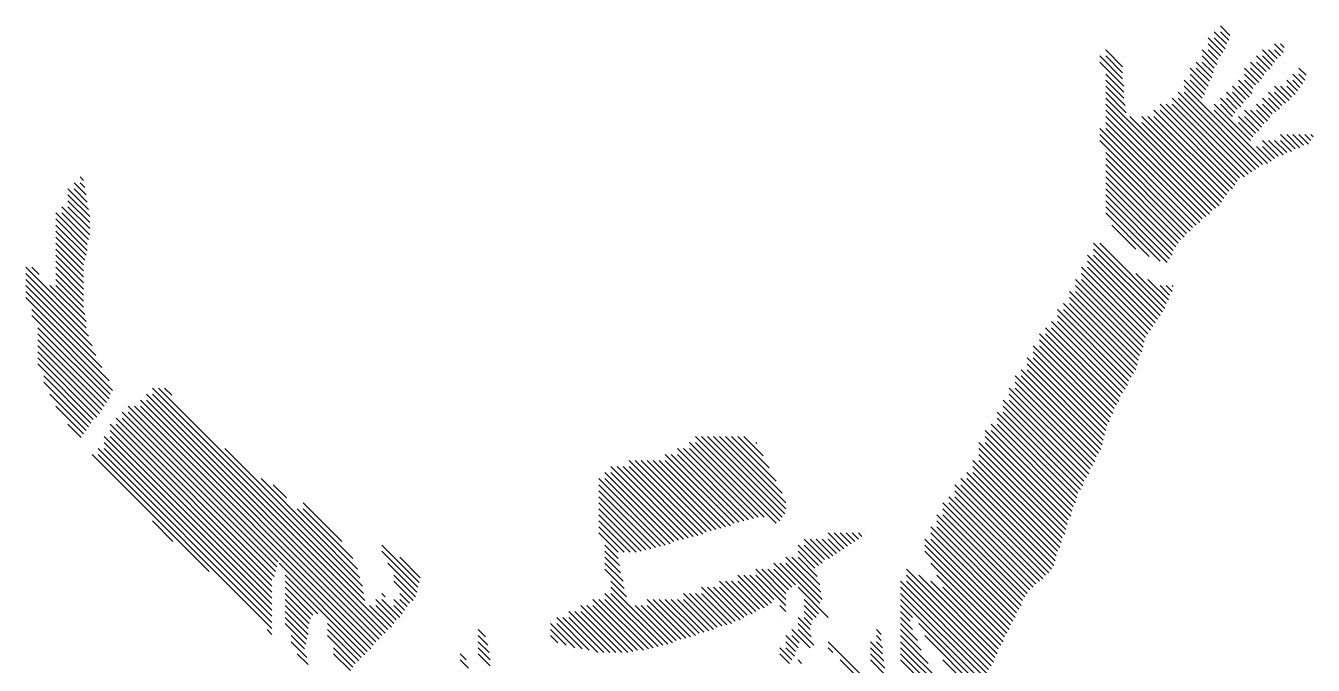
# Model space of a CAD drawing. Header units: inches. Extents: x 1127 to 1879, y 785 to 2162.
# Drawn here: x 1127 to 1879, y 1788 to 2162 of the extents above; entities that cross this region are included whole.
import ezdxf

# ---------------------------------------------------------------- set-up
doc = ezdxf.new("R2010")
doc.units = ezdxf.units.IN
doc.header["$MEASUREMENT"] = 0
doc.layers.add('Layer 1', color=7, linetype='Continuous')

# ---------------------------------------------------------------- blocks, each defined once
blk = doc.blocks.new('block 3')
at = {"layer": 'Layer 1', "color": 7, "lineweight": 35}
blk.add_lwpolyline([(1126.6, 2020.89), (1161.87, 1985.61)], dxfattribs=at)
blk = doc.blocks.new('block 4')
at = {"layer": 'Layer 1', "color": 7, "lineweight": 35}
for points in [[(1825.1, 2162), (1830.74, 2156.35)], [(1818.04, 2154.94), (1826.51, 2146.48)], [(1821.57, 2158.47), (1828.62, 2151.42)], [(1821.57, 2154.94), (1827.92, 2148.59)], [(1825.1, 2158.47), (1830.03, 2153.53)], [(1758.07, 2147.89), (1767.95, 2138.01)], [(1814.51, 2147.89), (1822.98, 2139.42)], [(1818.04, 2151.42), (1825.1, 2144.36)], [(1818.04, 2147.89), (1823.68, 2142.24)], [(1849.79, 2147.89), (1856.85, 2140.83)], [(1853.32, 2147.89), (1858.26, 2142.95)], [(1856.85, 2151.42), (1861.78, 2146.48)], [(1856.85, 2147.89), (1860.37, 2144.36)], [(1860.37, 2151.42), (1862.49, 2149.3)], [(1754.54, 2144.36), (1767.95, 2130.95)], [(1754.54, 2140.83), (1768.65, 2126.72)], [(1758.07, 2144.36), (1767.95, 2134.48)], [(1810.98, 2140.83), (1820.16, 2131.66)], [(1814.51, 2144.36), (1821.57, 2137.3)], [(1814.51, 2140.83), (1820.86, 2134.48)], [(1842.73, 2140.83), (1850.5, 2133.07)], [(1846.26, 2144.36), (1854.02, 2136.6)], [(1846.26, 2140.83), (1851.91, 2135.19)], [(1849.79, 2144.36), (1855.43, 2138.72)], [(1758.07, 2133.78), (1768.65, 2123.19)], [(1807.46, 2137.3), (1818.04, 2126.72)], [(1807.46, 2133.78), (1816.63, 2124.6)], [(1810.98, 2137.3), (1818.75, 2129.54)], [(1839.21, 2137.3), (1847.67, 2128.84)], [(1839.21, 2133.78), (1845.56, 2127.43)], [(1842.73, 2137.3), (1849.08, 2130.95)], [(1867.43, 2133.78), (1873.07, 2128.13)], [(1870.96, 2137.3), (1875.19, 2133.07)], [(1870.96, 2133.78), (1874.48, 2130.25)], [(1758.07, 2130.25), (1768.65, 2119.67)], [(1758.07, 2126.72), (1769.36, 2115.43)], [(1758.07, 2123.19), (1770.06, 2111.2)], [(1800.4, 2123.19), (1845.56, 2078.04)], [(1803.93, 2130.25), (1814.51, 2119.67)], [(1803.93, 2126.72), (1849.79, 2080.86)], [(1803.93, 2123.19), (1847.67, 2079.45)], [(1807.46, 2130.25), (1815.92, 2121.78)], [(1828.62, 2123.19), (1837.09, 2114.73)], [(1832.15, 2126.72), (1839.91, 2118.96)], [(1832.15, 2123.19), (1838.5, 2116.84)], [(1835.68, 2130.25), (1843.44, 2122.49)], [(1835.68, 2126.72), (1842.03, 2120.37)], [(1839.21, 2130.25), (1844.15, 2125.31)], [(1853.32, 2123.19), (1861.08, 2115.43)], [(1856.85, 2126.72), (1865.31, 2118.25)], [(1856.85, 2123.19), (1863.2, 2116.84)], [(1860.37, 2126.72), (1866.72, 2120.37)], [(1863.9, 2130.25), (1870.25, 2123.9)], [(1863.9, 2126.72), (1868.84, 2121.78)], [(1867.43, 2130.25), (1871.66, 2126.02)], [(1758.07, 2119.67), (1822.27, 2055.46)], [(1758.07, 2116.14), (1820.16, 2054.05)], [(1789.82, 2116.14), (1834.97, 2070.98)], [(1793.35, 2116.14), (1836.38, 2073.1)], [(1796.87, 2119.67), (1841.32, 2075.22)], [(1796.87, 2116.14), (1839.21, 2073.8)], [(1800.4, 2119.67), (1843.44, 2076.63)], [(1821.57, 2116.14), (1842.73, 2094.97)], [(1825.1, 2119.67), (1833.56, 2111.2)], [(1825.1, 2116.14), (1832.15, 2109.08)], [(1828.62, 2119.67), (1834.97, 2113.32)], [(1846.26, 2116.14), (1854.02, 2108.38)], [(1849.79, 2119.67), (1857.55, 2111.9)], [(1849.79, 2116.14), (1855.43, 2110.49)], [(1853.32, 2119.67), (1859.67, 2113.32)], [(1758.07, 2112.61), (1818.75, 2051.93)], [(1758.07, 2109.08), (1816.63, 2050.52)], [(1772.18, 2109.08), (1824.39, 2056.87)], [(1779.23, 2109.08), (1827.21, 2061.1)], [(1782.76, 2109.08), (1828.62, 2063.22)], [(1786.29, 2112.61), (1832.15, 2066.75)], [(1786.29, 2109.08), (1830.03, 2065.34)], [(1789.82, 2112.61), (1833.56, 2068.87)], [(1821.57, 2112.61), (1852.61, 2081.57)], [(1835.68, 2109.08), (1845.56, 2099.2)], [(1839.21, 2112.61), (1849.08, 2102.73)], [(1839.21, 2109.08), (1847.67, 2100.62)], [(1842.73, 2112.61), (1850.5, 2104.85)], [(1846.26, 2112.61), (1852.61, 2106.26)], [(1754.54, 2102.03), (1810.98, 2045.58)], [(1758.07, 2105.55), (1814.51, 2049.11)], [(1758.07, 2102.03), (1813.1, 2046.99)], [(1779.23, 2105.55), (1825.8, 2058.99)], [(1835.68, 2105.55), (1844.15, 2097.09)], [(1754.54, 2098.5), (1808.87, 2044.17)], [(1754.54, 2094.97), (1807.46, 2042.05)], [(1849.79, 2094.97), (1858.96, 2085.8)], [(1853.32, 2094.97), (1861.78, 2086.5)], [(1856.85, 2094.97), (1863.9, 2087.92)], [(1860.37, 2098.5), (1868.84, 2090.03)], [(1860.37, 2094.97), (1866.72, 2088.62)], [(1863.9, 2098.5), (1871.66, 2090.74)], [(1867.43, 2098.5), (1873.78, 2092.15)], [(1870.96, 2098.5), (1876.6, 2092.85)], [(1874.48, 2098.5), (1878.01, 2094.97)], [(1878.01, 2098.5), (1879.42, 2097.09)], [(1758.07, 2087.92), (1805.34, 2040.64)], [(1846.26, 2091.44), (1854.73, 2082.98)], [(1849.79, 2091.44), (1856.85, 2084.39)], [(1758.07, 2084.39), (1803.93, 2038.53)], [(1758.07, 2080.86), (1801.81, 2037.12)], [(1158.35, 2073.8), (1160.46, 2071.69)], [(1758.07, 2077.33), (1800.4, 2035)], [(1758.07, 2073.8), (1798.99, 2032.88)], [(1151.29, 2066.75), (1163.28, 2054.75)], [(1151.29, 2063.22), (1163.99, 2050.52)], [(1154.82, 2070.28), (1161.87, 2063.22)], [(1154.82, 2066.75), (1162.58, 2058.99)], [(1158.35, 2070.28), (1161.17, 2067.45)], [(1758.07, 2070.28), (1797.58, 2030.77)], [(1758.07, 2066.75), (1796.87, 2027.94)], [(1758.07, 2063.22), (1795.46, 2025.83)], [(1147.76, 2056.17), (1163.99, 2039.94)], [(1151.29, 2059.69), (1163.99, 2046.99)], [(1151.29, 2056.17), (1163.99, 2043.47)], [(1758.07, 2059.69), (1794.05, 2023.71)], [(1758.07, 2056.17), (1789.82, 2024.42)], [(1144.23, 2052.64), (1162.58, 2034.29)], [(1144.23, 2049.11), (1162.58, 2030.77)], [(1147.76, 2052.64), (1163.28, 2037.12)], [(1758.07, 2052.64), (1783.47, 2027.24)], [(1144.23, 2045.58), (1161.87, 2027.94)], [(1144.23, 2042.05), (1161.17, 2025.12)], [(1761.6, 2045.58), (1775.71, 2031.47)], [(1144.23, 2038.53), (1160.46, 2022.3)], [(1144.23, 2035), (1160.46, 2018.77)], [(1751.01, 2035), (1791.23, 1994.78)], [(1754.54, 2035), (1792.64, 1996.9)], [(1144.23, 2031.47), (1160.46, 2015.24)], [(1144.23, 2027.94), (1160.46, 2011.72)], [(1747.48, 2027.94), (1787, 1988.43)], [(1751.01, 2031.47), (1789.82, 1992.67)], [(1751.01, 2027.94), (1788.41, 1990.55)], [(1130.12, 2020.89), (1134.36, 2016.65)], [(1144.23, 2024.42), (1160.46, 2008.19)], [(1144.23, 2020.89), (1160.46, 2004.66)], [(1743.96, 2020.89), (1782.76, 1982.08)], [(1747.48, 2024.42), (1785.58, 1986.32)], [(1747.48, 2020.89), (1784.17, 1984.2)], [(1126.6, 2017.36), (1163.28, 1980.67)], [(1126.6, 2013.83), (1165.4, 1975.03)], [(1126.6, 2010.3), (1167.52, 1969.38)], [(1140.71, 2010.3), (1161.87, 1989.14)], [(1144.23, 2017.36), (1160.46, 2001.13)], [(1144.23, 2013.83), (1160.46, 1997.6)], [(1144.23, 2010.3), (1161.17, 1993.37)], [(1740.43, 2013.83), (1779.94, 1974.32)], [(1740.43, 2010.3), (1779.23, 1971.5)], [(1743.96, 2017.36), (1781.35, 1979.97)], [(1743.96, 2013.83), (1780.65, 1977.14)], [(1775.71, 2017.36), (1793.35, 1999.72)], [(1782.76, 2013.83), (1794.76, 2001.84)], [(1789.82, 2010.3), (1795.46, 2004.66)], [(1793.35, 2010.3), (1796.87, 2006.78)], [(1796.87, 2010.3), (1797.58, 2009.6)], [(1126.6, 2006.78), (1171.05, 1962.33)], [(1126.6, 2003.25), (1175.28, 1954.57)], [(1736.9, 2006.78), (1777.12, 1966.56)], [(1736.9, 2003.25), (1776.41, 1963.74)], [(1740.43, 2006.78), (1777.82, 1969.38)], [(1130.12, 1996.19), (1177.4, 1948.92)], [(1729.85, 1996.19), (1771.47, 1954.57)], [(1733.37, 1999.72), (1774.3, 1958.8)], [(1733.37, 1996.19), (1772.88, 1956.68)], [(1736.9, 1999.72), (1775.71, 1960.92)], [(1130.12, 1992.67), (1175.98, 1946.8)], [(1726.32, 1989.14), (1767.95, 1947.51)], [(1729.85, 1992.67), (1770.77, 1951.74)], [(1729.85, 1989.14), (1769.36, 1949.63)], [(1133.65, 1985.61), (1175.28, 1943.98)], [(1133.65, 1982.08), (1173.87, 1941.87)], [(1719.26, 1982.08), (1763.01, 1938.34)], [(1722.79, 1985.61), (1765.83, 1942.57)], [(1722.79, 1982.08), (1764.42, 1940.45)], [(1726.32, 1985.61), (1766.53, 1945.39)], [(1133.65, 1978.55), (1172.46, 1939.75)], [(1133.65, 1975.03), (1171.05, 1937.63)], [(1715.73, 1975.03), (1760.18, 1930.58)], [(1719.26, 1978.55), (1762.3, 1935.52)], [(1719.26, 1975.03), (1760.89, 1933.4)], [(1133.65, 1971.5), (1169.63, 1935.52)], [(1133.65, 1967.97), (1168.22, 1933.4)], [(1712.21, 1967.97), (1757.36, 1922.82)], [(1715.73, 1971.5), (1758.77, 1928.46)], [(1715.73, 1967.97), (1758.07, 1925.64)], [(1133.65, 1964.44), (1166.11, 1931.99)], [(1137.18, 1957.39), (1164.7, 1929.87)], [(1705.15, 1957.39), (1752.42, 1910.12)], [(1708.68, 1960.92), (1755.25, 1914.35)], [(1708.68, 1957.39), (1753.83, 1912.23)], [(1712.21, 1964.44), (1756.66, 1919.99)], [(1712.21, 1960.92), (1755.95, 1917.17)], [(1137.18, 1953.86), (1163.28, 1927.75)], [(1200.68, 1950.33), (1324.86, 1826.15)], [(1204.21, 1950.33), (1324.15, 1830.39)], [(1207.73, 1950.33), (1211.97, 1946.1)], [(1701.62, 1950.33), (1748.9, 1903.06)], [(1705.15, 1953.86), (1751.72, 1907.29)], [(1705.15, 1950.33), (1750.31, 1905.18)], [(1140.71, 1946.8), (1161.87, 1925.64)], [(1193.62, 1943.28), (1333.32, 1803.58)], [(1197.15, 1946.8), (1336.85, 1807.1)], [(1197.15, 1943.28), (1334.73, 1805.69)], [(1200.68, 1946.8), (1338.26, 1809.22)], [(1698.1, 1943.28), (1745.37, 1896)], [(1701.62, 1946.8), (1748.19, 1900.24)], [(1701.62, 1943.28), (1746.78, 1898.12)], [(1144.23, 1939.75), (1160.46, 1923.52)], [(1183.04, 1936.22), (1273.35, 1845.91)], [(1186.57, 1939.75), (1328.38, 1797.93)], [(1186.57, 1936.22), (1274.06, 1848.73)], [(1190.1, 1939.75), (1329.8, 1800.05)], [(1193.62, 1939.75), (1331.21, 1802.17)], [(1694.57, 1936.22), (1741.84, 1888.95)], [(1698.1, 1939.75), (1744.66, 1893.18)], [(1698.1, 1936.22), (1743.25, 1891.07)], [(1151.29, 1929.17), (1159.05, 1921.4)], [(1175.98, 1929.17), (1270.53, 1834.62)], [(1179.51, 1932.69), (1271.94, 1840.27)], [(1179.51, 1929.17), (1270.53, 1838.15)], [(1183.04, 1932.69), (1272.65, 1843.09)], [(1691.04, 1929.17), (1739.02, 1881.19)], [(1694.57, 1932.69), (1741.13, 1886.13)], [(1694.57, 1929.17), (1740.43, 1883.3)], [(1172.46, 1922.11), (1270.53, 1824.04)], [(1175.98, 1925.64), (1270.53, 1831.09)], [(1175.98, 1922.11), (1270.53, 1827.57)], [(1518.18, 1922.11), (1567.57, 1872.72)], [(1521.71, 1922.11), (1568.98, 1874.84)], [(1525.23, 1922.11), (1570.39, 1876.95)], [(1528.76, 1922.11), (1571.1, 1879.78)], [(1532.29, 1922.11), (1571.1, 1883.3)], [(1535.82, 1922.11), (1568.98, 1888.95)], [(1539.35, 1922.11), (1565.45, 1896)], [(1542.87, 1922.11), (1561.22, 1903.77)], [(1546.4, 1922.11), (1557.69, 1910.82)], [(1687.51, 1925.64), (1737.61, 1875.54)], [(1687.51, 1922.11), (1736.2, 1873.43)], [(1691.04, 1925.64), (1738.31, 1878.37)], [(1168.93, 1915.05), (1270.53, 1813.45)], [(1172.46, 1918.58), (1270.53, 1820.51)], [(1172.46, 1915.05), (1270.53, 1816.98)], [(1243.01, 1915.05), (1323.45, 1834.62)], [(1507.6, 1915.05), (1549.22, 1873.43)], [(1511.12, 1915.05), (1552.05, 1874.13)], [(1514.65, 1918.58), (1558.4, 1874.84)], [(1514.65, 1915.05), (1554.87, 1874.84)], [(1518.18, 1918.58), (1565.45, 1871.31)], [(1553.46, 1918.58), (1554.16, 1917.88)], [(1683.98, 1918.58), (1734.78, 1867.78)], [(1683.98, 1915.05), (1734.08, 1864.96)], [(1687.51, 1918.58), (1735.49, 1870.6)], [(1165.4, 1911.53), (1233.84, 1843.09)], [(1168.93, 1911.53), (1270.53, 1809.93)], [(1479.37, 1908), (1522.41, 1864.96)], [(1482.9, 1908), (1524.53, 1866.37)], [(1486.43, 1908), (1527.35, 1867.08)], [(1489.96, 1908), (1530.17, 1867.78)], [(1493.48, 1908), (1533, 1868.49)], [(1497.01, 1908), (1535.82, 1869.19)], [(1500.54, 1911.53), (1540.76, 1871.31)], [(1500.54, 1908), (1538.64, 1869.9)], [(1504.07, 1911.53), (1543.58, 1872.02)], [(1507.6, 1911.53), (1546.4, 1872.72)], [(1680.46, 1908), (1731.26, 1857.2)], [(1683.98, 1911.53), (1732.67, 1862.84)], [(1683.98, 1908), (1731.96, 1860.02)], [(1264.18, 1897.42), (1322.03, 1839.56)], [(1461.73, 1897.42), (1500.54, 1858.61)], [(1465.26, 1900.94), (1505.48, 1860.73)], [(1465.26, 1897.42), (1503.36, 1859.32)], [(1468.79, 1904.47), (1511.12, 1862.14)], [(1468.79, 1900.94), (1508.3, 1861.43)], [(1472.32, 1904.47), (1513.95, 1862.84)], [(1475.85, 1904.47), (1516.77, 1863.55)], [(1479.37, 1904.47), (1519.59, 1864.25)], [(1673.4, 1897.42), (1726.32, 1844.5)], [(1676.93, 1900.94), (1728.43, 1849.44)], [(1676.93, 1897.42), (1727.73, 1846.62)], [(1680.46, 1904.47), (1729.85, 1855.08)], [(1680.46, 1900.94), (1729.14, 1852.26)], [(1271.23, 1893.89), (1279, 1886.13)], [(1461.73, 1893.89), (1497.72, 1857.9)], [(1461.73, 1890.36), (1494.9, 1857.2)], [(1669.87, 1893.89), (1722.79, 1840.97)], [(1669.87, 1890.36), (1721.38, 1838.85)], [(1673.4, 1893.89), (1724.91, 1842.38)], [(1288.87, 1883.3), (1311.45, 1860.73)], [(1461.73, 1886.83), (1492.07, 1856.49)], [(1461.73, 1883.3), (1489.25, 1855.79)], [(1662.82, 1883.3), (1713.62, 1832.5)], [(1666.35, 1886.83), (1717.15, 1836.03)], [(1666.35, 1883.3), (1715.73, 1833.92)], [(1669.87, 1886.83), (1719.26, 1837.44)], [(1285.35, 1879.78), (1320.62, 1844.5)], [(1288.87, 1879.78), (1317.8, 1850.85)], [(1461.73, 1879.78), (1486.43, 1855.08)], [(1461.73, 1876.25), (1483.61, 1854.38)], [(1659.29, 1876.25), (1709.38, 1826.15)], [(1662.82, 1879.78), (1712.21, 1830.39)], [(1662.82, 1876.25), (1710.8, 1828.27)], [(1200.68, 1872.72), (1212.67, 1860.73)], [(1461.73, 1872.72), (1480.08, 1854.38)], [(1461.73, 1869.19), (1476.55, 1854.38)], [(1655.76, 1869.19), (1705.86, 1819.1)], [(1659.29, 1872.72), (1708.68, 1823.33)], [(1659.29, 1869.19), (1707.27, 1821.22)], [(1461.73, 1865.67), (1473.02, 1854.38)], [(1581.68, 1862.14), (1593.67, 1850.14)], [(1585.21, 1862.14), (1596.5, 1850.85)], [(1588.73, 1862.14), (1598.61, 1852.26)], [(1592.26, 1862.14), (1600.73, 1853.67)], [(1595.79, 1865.67), (1604.96, 1856.49)], [(1595.79, 1862.14), (1602.85, 1855.08)], [(1599.32, 1865.67), (1607.08, 1857.9)], [(1602.85, 1865.67), (1609.2, 1859.32)], [(1606.37, 1865.67), (1611.31, 1860.73)], [(1609.9, 1865.67), (1613.43, 1862.14)], [(1613.43, 1865.67), (1615.55, 1863.55)], [(1616.96, 1865.67), (1616.96, 1865.67)], [(1652.23, 1862.14), (1702.33, 1812.04)], [(1655.76, 1865.67), (1705.15, 1816.28)], [(1655.76, 1862.14), (1703.74, 1814.16)], [(1334.73, 1858.61), (1356.61, 1836.74)], [(1334.73, 1855.08), (1355.9, 1833.92)], [(1465.26, 1858.61), (1473.02, 1850.85)], [(1465.26, 1855.08), (1473.73, 1846.62)], [(1578.15, 1858.61), (1590.15, 1846.62)], [(1578.15, 1855.08), (1588.03, 1845.2)], [(1581.68, 1858.61), (1592.26, 1848.03)], [(1652.23, 1858.61), (1701.62, 1809.22)], [(1652.23, 1855.08), (1700.21, 1807.1)], [(1274.76, 1848.03), (1326.27, 1796.52)], [(1338.26, 1848.03), (1355.2, 1831.09)], [(1345.32, 1851.55), (1357.31, 1839.56)], [(1465.26, 1851.55), (1474.43, 1842.38)], [(1465.26, 1848.03), (1475.85, 1837.44)], [(1465.26, 1844.5), (1476.55, 1833.21)], [(1553.46, 1844.5), (1571.1, 1826.86)], [(1556.98, 1844.5), (1571.1, 1830.39)], [(1560.51, 1844.5), (1572.51, 1832.5)], [(1564.04, 1848.03), (1576.74, 1835.33)], [(1564.04, 1844.5), (1574.62, 1833.92)], [(1567.57, 1848.03), (1590.85, 1824.74)], [(1571.1, 1851.55), (1591.56, 1831.09)], [(1571.1, 1848.03), (1592.26, 1826.86)], [(1574.62, 1851.55), (1590.85, 1835.33)], [(1578.15, 1851.55), (1589.44, 1840.27)], [(1641.65, 1844.5), (1693.16, 1792.99)], [(1655.76, 1848.03), (1698.8, 1804.99)], [(1278.29, 1840.97), (1324.86, 1794.4)], [(1278.29, 1837.44), (1297.34, 1818.39)], [(1341.79, 1840.97), (1354.49, 1828.27)], [(1341.79, 1837.44), (1353.08, 1826.15)], [(1468.79, 1837.44), (1477.96, 1828.27)], [(1532.29, 1837.44), (1551.34, 1818.39)], [(1535.82, 1837.44), (1553.46, 1819.8)], [(1539.35, 1837.44), (1555.57, 1821.22)], [(1542.87, 1840.97), (1560.51, 1823.33)], [(1542.87, 1837.44), (1558.4, 1821.92)], [(1546.4, 1840.97), (1562.63, 1824.74)], [(1549.93, 1840.97), (1564.04, 1826.86)], [(1553.46, 1840.97), (1571.1, 1823.33)], [(1638.12, 1837.44), (1689.63, 1785.94)], [(1641.65, 1840.97), (1692.45, 1790.17)], [(1641.65, 1837.44), (1691.04, 1788.05)], [(1648.71, 1840.97), (1694.57, 1795.11)], [(1655.76, 1837.44), (1695.27, 1797.93)], [(1659.29, 1840.97), (1698.1, 1802.17)], [(1278.29, 1833.92), (1294.52, 1817.69)], [(1278.29, 1830.39), (1293.11, 1815.57)], [(1334.73, 1830.39), (1336.85, 1828.27)], [(1345.32, 1830.39), (1350.96, 1824.74)], [(1465.26, 1830.39), (1496.31, 1799.34)], [(1468.79, 1833.92), (1501.95, 1800.75)], [(1468.79, 1830.39), (1499.13, 1800.05)], [(1511.12, 1830.39), (1530.88, 1810.63)], [(1514.65, 1830.39), (1533.7, 1811.34)], [(1518.18, 1830.39), (1536.52, 1812.04)], [(1521.71, 1833.92), (1541.46, 1814.16)], [(1521.71, 1830.39), (1539.35, 1812.75)], [(1525.23, 1833.92), (1544.28, 1814.87)], [(1528.76, 1833.92), (1546.4, 1816.28)], [(1532.29, 1833.92), (1548.52, 1817.69)], [(1578.15, 1833.92), (1595.79, 1816.28)], [(1638.12, 1833.92), (1688.92, 1783.12)], [(1638.12, 1830.39), (1687.51, 1781)], [(1662.82, 1833.92), (1696.68, 1800.05)], [(1278.29, 1826.86), (1292.4, 1812.75)], [(1278.29, 1823.33), (1291.7, 1809.93)], [(1327.68, 1823.33), (1340.38, 1810.63)], [(1331.21, 1826.86), (1343.2, 1814.87)], [(1331.21, 1823.33), (1341.79, 1812.75)], [(1334.73, 1826.86), (1345.32, 1816.28)], [(1341.79, 1826.86), (1348.14, 1820.51)], [(1341.79, 1823.33), (1346.73, 1818.39)], [(1345.32, 1826.86), (1349.55, 1822.63)], [(1451.15, 1823.33), (1478.67, 1795.82)], [(1454.68, 1823.33), (1481.49, 1796.52)], [(1458.21, 1826.86), (1487.84, 1797.23)], [(1458.21, 1823.33), (1484.31, 1797.23)], [(1461.73, 1826.86), (1490.66, 1797.93)], [(1465.26, 1826.86), (1493.48, 1798.64)], [(1482.9, 1823.33), (1504.77, 1801.46)], [(1486.43, 1823.33), (1506.89, 1802.87)], [(1489.96, 1826.86), (1512.53, 1804.28)], [(1489.96, 1823.33), (1509.71, 1803.58)], [(1493.48, 1826.86), (1515.36, 1804.99)], [(1497.01, 1826.86), (1518.18, 1805.69)], [(1500.54, 1826.86), (1520.3, 1807.1)], [(1504.07, 1826.86), (1523.12, 1807.81)], [(1507.6, 1826.86), (1525.94, 1808.52)], [(1511.12, 1826.86), (1528.76, 1809.22)], [(1567.57, 1823.33), (1571.1, 1819.8)], [(1581.68, 1826.86), (1590.15, 1818.39)], [(1581.68, 1823.33), (1588.73, 1816.28)], [(1638.12, 1826.86), (1686.81, 1778.18)], [(1638.12, 1823.33), (1645.18, 1816.28)], [(1278.29, 1819.8), (1291.7, 1806.4)], [(1278.29, 1816.28), (1290.99, 1803.58)], [(1437.04, 1816.28), (1456.09, 1797.23)], [(1440.57, 1816.28), (1461.03, 1795.82)], [(1444.1, 1819.8), (1468.08, 1795.82)], [(1444.1, 1816.28), (1464.56, 1795.82)], [(1447.62, 1819.8), (1471.61, 1795.82)], [(1451.15, 1819.8), (1475.14, 1795.82)], [(1567.57, 1816.28), (1567.57, 1816.28)], [(1578.15, 1816.28), (1585.21, 1809.22)], [(1581.68, 1819.8), (1586.62, 1814.87)], [(1581.68, 1816.28), (1585.91, 1812.04)], [(1638.12, 1819.8), (1643.77, 1814.16)], [(1638.12, 1816.28), (1645.18, 1809.22)], [(1267.71, 1809.22), (1270.53, 1806.4)], [(1278.29, 1812.75), (1290.28, 1800.75)], [(1302.98, 1812.75), (1322.74, 1792.99)], [(1302.98, 1809.22), (1321.33, 1790.88)], [(1391.18, 1809.22), (1395.41, 1804.99)], [(1433.51, 1812.75), (1447.62, 1798.64)], [(1433.51, 1809.22), (1442.68, 1800.05)], [(1437.04, 1812.75), (1451.86, 1797.93)], [(1574.62, 1809.22), (1585.21, 1798.64)], [(1578.15, 1812.75), (1585.91, 1804.99)], [(1578.15, 1809.22), (1587.32, 1800.05)], [(1624.01, 1809.22), (1626.83, 1806.4)], [(1638.12, 1812.75), (1648, 1802.87)], [(1638.12, 1809.22), (1650.12, 1797.23)], [(1648.71, 1812.75), (1685.4, 1776.06)], [(1281.82, 1805.69), (1289.58, 1797.93)], [(1281.82, 1802.17), (1290.99, 1792.99)], [(1302.98, 1805.69), (1319.21, 1789.47)], [(1391.18, 1805.69), (1396.82, 1800.05)], [(1391.18, 1802.17), (1397.53, 1795.82)], [(1433.51, 1805.69), (1437.75, 1801.46)], [(1571.1, 1805.69), (1578.15, 1798.64)], [(1571.1, 1802.17), (1576.74, 1796.52)], [(1574.62, 1805.69), (1578.86, 1801.46)], [(1595.79, 1802.17), (1662.82, 1735.14)], [(1620.48, 1802.17), (1627.54, 1795.11)], [(1624.01, 1805.69), (1626.83, 1802.87)], [(1624.01, 1802.17), (1627.54, 1798.64)], [(1638.12, 1805.69), (1654.35, 1789.47)], [(1638.12, 1802.17), (1662.82, 1777.47)], [(1652.23, 1805.69), (1683.98, 1773.94)], [(1285.35, 1795.11), (1291.7, 1788.76)], [(1306.51, 1798.64), (1317.8, 1787.35)], [(1306.51, 1795.11), (1316.39, 1785.23)], [(1380.6, 1795.11), (1384.12, 1791.58)], [(1391.18, 1798.64), (1398.23, 1791.58)], [(1391.18, 1795.11), (1398.23, 1788.05)], [(1567.57, 1798.64), (1574.62, 1791.58)], [(1567.57, 1795.11), (1573.21, 1789.47)], [(1571.1, 1798.64), (1576.03, 1793.7)], [(1595.79, 1798.64), (1598.61, 1795.82)], [(1620.48, 1798.64), (1628.25, 1790.88)], [(1620.48, 1795.11), (1628.95, 1786.64)], [(1638.12, 1798.64), (1663.52, 1773.24)], [(1638.12, 1795.11), (1677.63, 1755.6)], [(1380.6, 1791.58), (1385.53, 1786.64)], [(1578.15, 1791.58), (1580.27, 1789.47)], [(1602.85, 1791.58), (1660.7, 1733.73)], [(1620.48, 1791.58), (1630.36, 1781.7)], [(1638.12, 1791.58), (1677.63, 1752.07)], [(1662.82, 1791.58), (1682.57, 1771.83)]]:
    blk.add_lwpolyline(points, dxfattribs=at)
blk = doc.blocks.new('block 2')
at = {"layer": 'Layer 1'}
for name in ['block 4', 'block 3']:
    blk.add_blockref(name, (0, 0), dxfattribs=at)

msp = doc.modelspace()

# ---------------------------------------------------------------- block references
at = {"layer": 'Layer 1'}
msp.add_blockref('block 2', (0, 0), dxfattribs=at)

doc.saveas('drawing.dxf')
